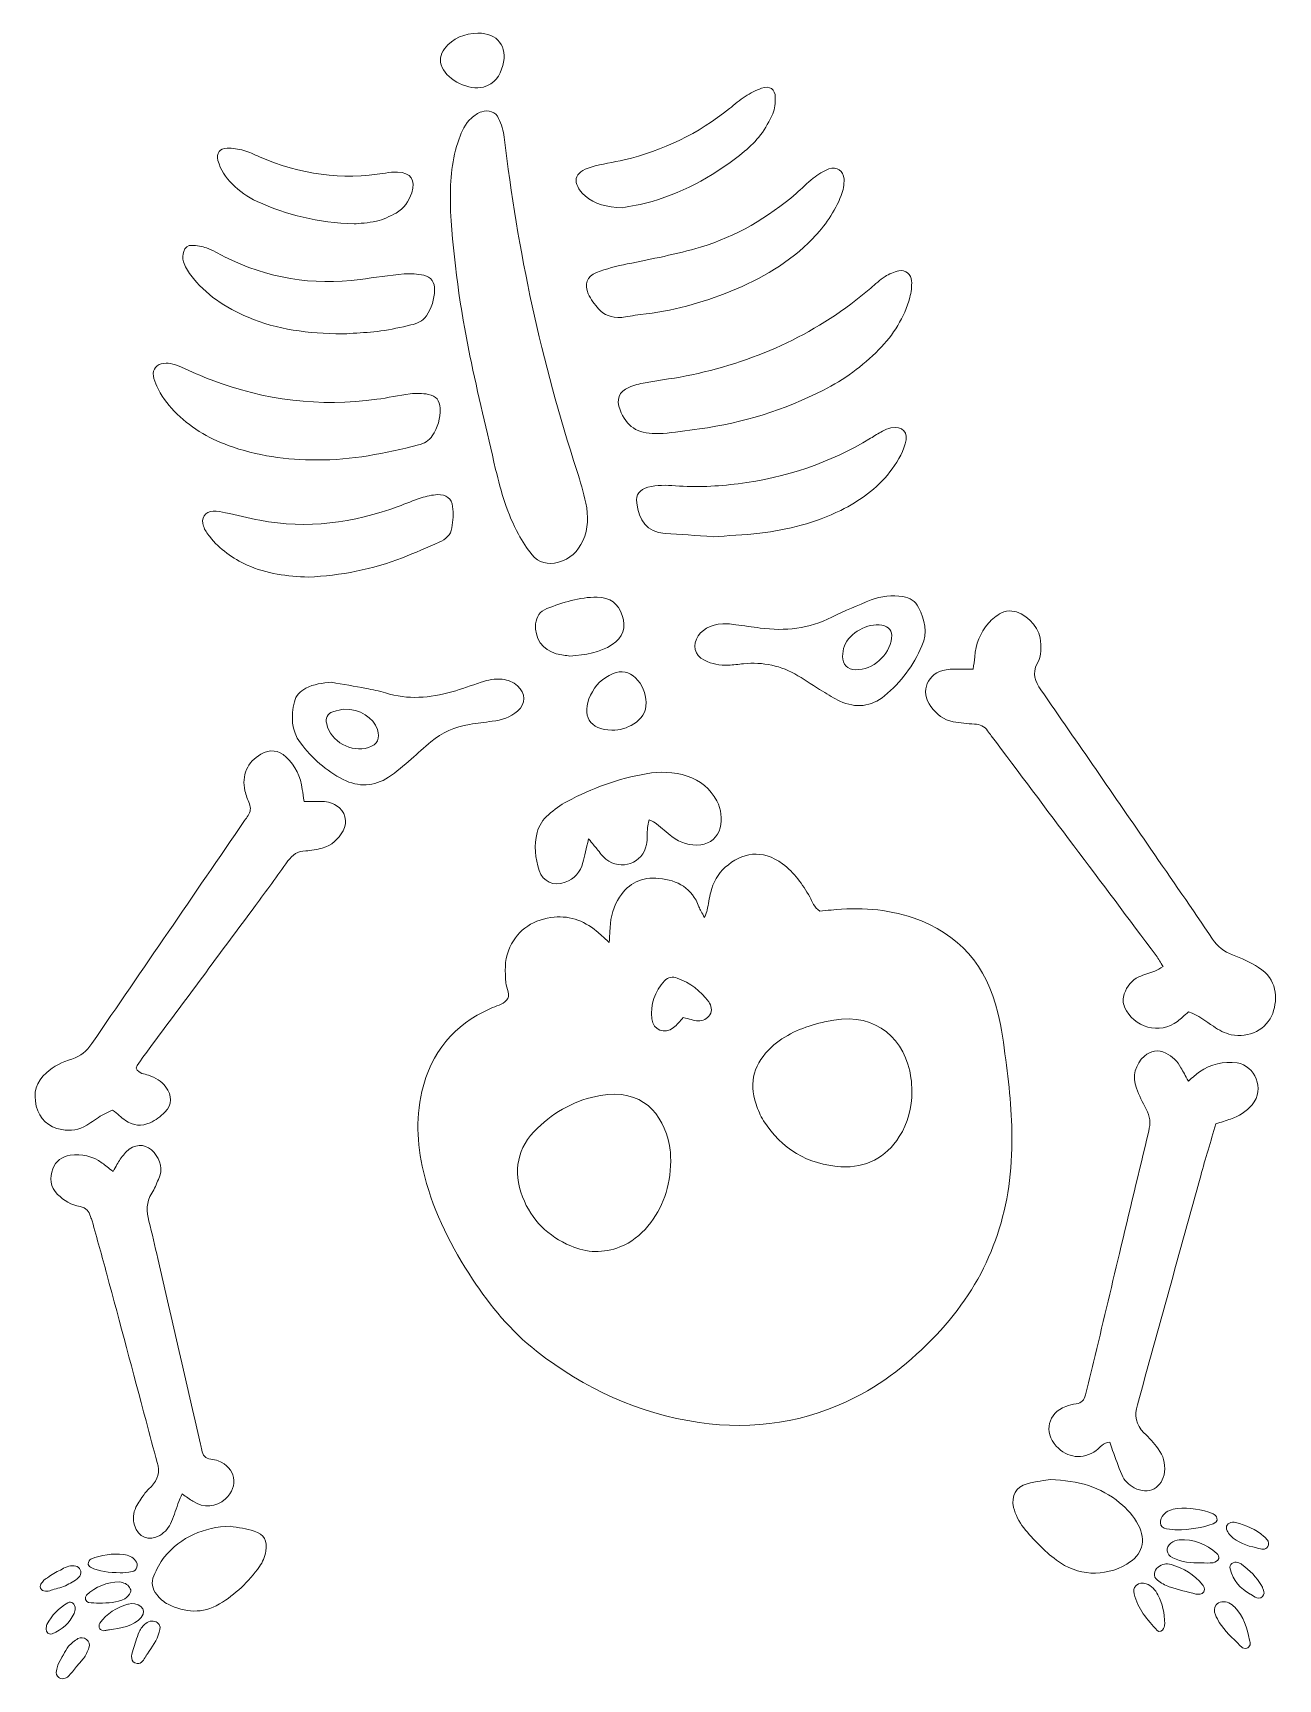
# Model space of a CAD drawing. Header units: inches. Extents: x -17 to -2.2, y 1.5 to 16.3.
# Drawn here: x -8.55 to -3.15, y 1.52 to 8.67 of the extents above; entities that cross this region are included whole.
import ezdxf

# ---------------------------------------------------------------- set-up
doc = ezdxf.new("R2010")
doc.units = ezdxf.units.IN
doc.header["$MEASUREMENT"] = 0
doc.layers.add('Layer 1', color=7, linetype='Continuous')

# ---------------------------------------------------------------- blocks, each defined once
blk = doc.blocks.new('block 2')
at = {"layer": 'Layer 1', "lineweight": 0}
for points, knots in [([(-6.8265, 5.5895), (-6.856, 5.566), (-6.8829, 5.5394), (-6.9117, 5.5151), (-6.944, 5.488), (-6.9753, 5.4593), (-7.0103, 5.4362), (-7.0728, 5.3951), (-7.1402, 5.3928), (-7.2067, 5.4261), (-7.2814, 5.4635), (-7.3417, 5.5192), (-7.3923, 5.5851), (-7.4337, 5.639), (-7.433, 5.7008), (-7.4186, 5.7632), (-7.4124, 5.7902), (-7.3938, 5.8095), (-7.3688, 5.8226), (-7.3341, 5.8408), (-7.297, 5.8445), (-7.2582, 5.8482), (-7.208, 5.8394), (-7.1578, 5.8312), (-7.1077, 5.8216), (-7.0794, 5.8162), (-7.051, 5.8104), (-7.0235, 5.8018), (-6.9265, 5.7716), (-6.8304, 5.7802), (-6.7348, 5.8071), (-6.6922, 5.8192), (-6.6502, 5.8338), (-6.6084, 5.8485), (-6.5785, 5.859), (-6.5485, 5.8646), (-6.5169, 5.8613), (-6.4919, 5.8586), (-6.4696, 5.8494), (-6.4507, 5.8329), (-6.4144, 5.8012), (-6.4137, 5.7541), (-6.4502, 5.7232), (-6.4816, 5.6966), (-6.5194, 5.6842), (-6.5598, 5.6791), (-6.5928, 5.6748), (-6.6258, 5.6703), (-6.6587, 5.6656), (-6.722, 5.6565), (-6.7772, 5.6288), (-6.8265, 5.5895)], [0, 0, 0, 0, 1, 1, 1, 2, 2, 2, 3, 3, 3, 4, 4, 4, 5, 5, 5, 6, 6, 6, 7, 7, 7, 8, 8, 8, 9, 9, 9, 10, 10, 10, 11, 11, 11, 12, 12, 12, 13, 13, 13, 14, 14, 14, 15, 15, 15, 16, 16, 16, 17, 17, 17, 17]), ([(-7.0582, 5.6429), (-7.0776, 5.6964), (-7.1318, 5.732), (-7.2037, 5.7317), (-7.2132, 5.7295), (-7.2331, 5.7269), (-7.2517, 5.7205), (-7.2758, 5.712), (-7.2847, 5.6922), (-7.2786, 5.6674), (-7.2599, 5.5904), (-7.1724, 5.5413), (-7.0967, 5.5652), (-7.059, 5.5771), (-7.0448, 5.6058), (-7.0582, 5.6429)], [0, 0, 0, 0, 1, 1, 1, 2, 2, 2, 3, 3, 3, 4, 4, 4, 5, 5, 5, 5])]:
    blk.add_open_spline(points, degree=3, knots=knots, dxfattribs=at)
blk = doc.blocks.new('block 3')
at = {"layer": 'Layer 1', "lineweight": 0}
for points, knots in [([(-4.3318, 4.2099), (-4.3146, 4.0822), (-4.3025, 3.9541), (-4.3055, 3.8248), (-4.3124, 3.5242), (-4.41, 3.2599), (-4.6141, 3.0365), (-4.7215, 2.919), (-4.842, 2.8178), (-4.9837, 2.7451), (-5.1976, 2.6354), (-5.4246, 2.6014), (-5.6628, 2.6357), (-5.9269, 2.6737), (-6.1594, 2.7821), (-6.368, 2.9452), (-6.4795, 3.0324), (-6.5675, 3.1408), (-6.6454, 3.2579), (-6.7371, 3.3956), (-6.8111, 3.5418), (-6.8531, 3.7025), (-6.8849, 3.8244), (-6.894, 3.9474), (-6.8651, 4.0717), (-6.8258, 4.2413), (-6.7275, 4.3619), (-6.5679, 4.4323), (-6.5438, 4.4429), (-6.5148, 4.4499), (-6.498, 4.4679), (-6.4783, 4.4891), (-6.4998, 4.5186), (-6.5014, 4.5445), (-6.5044, 4.5913), (-6.5073, 4.6377), (-6.4899, 4.6827), (-6.4573, 4.7677), (-6.3929, 4.8136), (-6.3058, 4.8271), (-6.2317, 4.8387), (-6.1653, 4.8158), (-6.1075, 4.7682), (-6.0924, 4.7558), (-6.0783, 4.7422), (-6.0527, 4.7194), (-6.0509, 4.7495), (-6.0495, 4.7667), (-6.0488, 4.784), (-6.0468, 4.8318), (-6.0335, 4.8763), (-6.0074, 4.916), (-5.9674, 4.977), (-5.9109, 5.0045), (-5.837, 4.9973), (-5.7549, 4.9893), (-5.6936, 4.9541), (-5.6631, 4.8739), (-5.658, 4.8606), (-5.6501, 4.8483), (-5.6389, 4.8268), (-5.6328, 4.8441), (-5.6293, 4.8515), (-5.6276, 4.8594), (-5.6222, 4.8854), (-5.6186, 4.9119), (-5.6123, 4.9377), (-5.602, 4.9797), (-5.581, 5.0162), (-5.5488, 5.0451), (-5.4775, 5.1094), (-5.3892, 5.1263), (-5.3003, 5.0601), (-5.2495, 5.0222), (-5.2137, 4.9714), (-5.1826, 4.917), (-5.1706, 4.8962), (-5.1646, 4.8711), (-5.1385, 4.8549), (-5.1244, 4.8563), (-5.1069, 4.8581), (-5.0895, 4.8598), (-4.9688, 4.872), (-4.8495, 4.8652), (-4.734, 4.826), (-4.534, 4.7581), (-4.414, 4.6165), (-4.3659, 4.4134), (-4.35, 4.3466), (-4.3409, 4.2781), (-4.3318, 4.2099)], [0, 0, 0, 0, 1, 1, 1, 2, 2, 2, 3, 3, 3, 4, 4, 4, 5, 5, 5, 6, 6, 6, 7, 7, 7, 8, 8, 8, 9, 9, 9, 10, 10, 10, 11, 11, 11, 12, 12, 12, 13, 13, 13, 14, 14, 14, 15, 15, 15, 16, 16, 16, 17, 17, 17, 18, 18, 18, 19, 19, 19, 20, 20, 20, 21, 21, 21, 22, 22, 22, 23, 23, 23, 24, 24, 24, 25, 25, 25, 26, 26, 26, 27, 27, 27, 28, 28, 28, 29, 29, 29, 30, 30, 30, 30]), ([(-5.621, 4.4615), (-5.6553, 4.5102), (-5.7023, 4.5429), (-5.7571, 4.5644), (-5.7769, 4.5722), (-5.797, 4.5689), (-5.8122, 4.5523), (-5.8549, 4.5056), (-5.8754, 4.4505), (-5.8676, 4.3875), (-5.8615, 4.3382), (-5.8117, 4.3187), (-5.7732, 4.3493), (-5.7579, 4.3614), (-5.7458, 4.3774), (-5.731, 4.3929), (-5.705, 4.3869), (-5.6859, 4.3798), (-5.6663, 4.3788), (-5.6459, 4.3776), (-5.6269, 4.3865), (-5.6158, 4.4053), (-5.6043, 4.4248), (-5.6088, 4.4443), (-5.621, 4.4615)], [0, 0, 0, 0, 1, 1, 1, 2, 2, 2, 3, 3, 3, 4, 4, 4, 5, 5, 5, 6, 6, 6, 7, 7, 7, 8, 8, 8, 8]), ([(-4.7388, 4.0724), (-4.7402, 4.0923), (-4.7404, 4.1124), (-4.7431, 4.1321), (-4.7653, 4.2955), (-4.8931, 4.4152), (-5.078, 4.3815), (-5.0998, 4.3775), (-5.1218, 4.374), (-5.1432, 4.3683), (-5.219, 4.3482), (-5.2907, 4.3187), (-5.3489, 4.2643), (-5.4219, 4.1961), (-5.4494, 4.1143), (-5.4154, 4.0171), (-5.4067, 3.9922), (-5.397, 3.9667), (-5.3827, 3.9447), (-5.3038, 3.8233), (-5.1916, 3.7544), (-5.0469, 3.7458), (-4.9389, 3.7394), (-4.8527, 3.784), (-4.7939, 3.8764), (-4.7559, 3.936), (-4.7384, 4.0017), (-4.7388, 4.0724)], [0, 0, 0, 0, 1, 1, 1, 2, 2, 2, 3, 3, 3, 4, 4, 4, 5, 5, 5, 6, 6, 6, 7, 7, 7, 8, 8, 8, 9, 9, 9, 9]), ([(-5.7854, 3.7714), (-5.7864, 3.7842), (-5.7859, 3.8113), (-5.791, 3.8372), (-5.8191, 3.979), (-5.9115, 4.0859), (-6.0908, 4.0549), (-6.1967, 4.0366), (-6.2875, 3.9863), (-6.3643, 3.9131), (-6.4522, 3.8293), (-6.4711, 3.727), (-6.4282, 3.6143), (-6.3898, 3.5136), (-6.3176, 3.4442), (-6.2196, 3.402), (-6.1495, 3.3717), (-6.0776, 3.3691), (-6.0058, 3.3979), (-5.9574, 3.4173), (-5.9174, 3.4484), (-5.8843, 3.4882), (-5.8196, 3.5662), (-5.7873, 3.6564), (-5.7854, 3.7714)], [0, 0, 0, 0, 1, 1, 1, 2, 2, 2, 3, 3, 3, 4, 4, 4, 5, 5, 5, 6, 6, 6, 7, 7, 7, 8, 8, 8, 8])]:
    blk.add_open_spline(points, degree=3, knots=knots, dxfattribs=at)
blk = doc.blocks.new('block 4')
at = {"layer": 'Layer 1', "lineweight": 0}
for points, knots in [([(-5.6394, 5.9438), (-5.6834, 5.9659), (-5.6936, 6.0095), (-5.6659, 6.05), (-5.6417, 6.0854), (-5.5962, 6.1048), (-5.5383, 6.1024), (-5.5294, 6.1013), (-5.5162, 6.0996), (-5.503, 6.0979), (-5.4678, 6.0932), (-5.4326, 6.0885), (-5.3974, 6.0838), (-5.2892, 6.0693), (-5.1855, 6.081), (-5.0865, 6.131), (-5.0311, 6.1589), (-4.9733, 6.1821), (-4.9158, 6.2055), (-4.8718, 6.2233), (-4.8254, 6.2269), (-4.7783, 6.2203), (-4.7475, 6.216), (-4.7239, 6.2001), (-4.71, 6.1728), (-4.6829, 6.1195), (-4.6704, 6.0639), (-4.6957, 6.0061), (-4.7327, 5.9214), (-4.7859, 5.8479), (-4.8576, 5.7895), (-4.9162, 5.7418), (-4.9824, 5.7345), (-5.0512, 5.7666), (-5.0773, 5.7788), (-5.102, 5.7941), (-5.1266, 5.8091), (-5.1625, 5.8312), (-5.1973, 5.8552), (-5.2335, 5.8768), (-5.3063, 5.9204), (-5.3854, 5.9372), (-5.4699, 5.9288), (-5.492, 5.9265), (-5.514, 5.9236), (-5.5362, 5.9224), (-5.5724, 5.9204), (-5.6072, 5.9277), (-5.6394, 5.9438)], [0, 0, 0, 0, 1, 1, 1, 2, 2, 2, 3, 3, 3, 4, 4, 4, 5, 5, 5, 6, 6, 6, 7, 7, 7, 8, 8, 8, 9, 9, 9, 10, 10, 10, 11, 11, 11, 12, 12, 12, 13, 13, 13, 14, 14, 14, 15, 15, 15, 16, 16, 16, 16]), ([(-5.0402, 5.9606), (-5.041, 5.9252), (-5.0182, 5.9031), (-4.9826, 5.9025), (-4.909, 5.9014), (-4.8365, 5.9654), (-4.8271, 6.0398), (-4.8233, 6.0704), (-4.839, 6.0911), (-4.8695, 6.096), (-4.9325, 6.106), (-5.009, 6.0643), (-5.0321, 6.0059), (-5.0376, 5.9919), (-5.0398, 5.9758), (-5.0402, 5.9606)], [0, 0, 0, 0, 1, 1, 1, 2, 2, 2, 3, 3, 3, 4, 4, 4, 5, 5, 5, 5])]:
    blk.add_open_spline(points, degree=3, knots=knots, dxfattribs=at)

msp = doc.modelspace()

# ---------------------------------------------------------------- linework, layer by layer
at = {"layer": 'Layer 1', "lineweight": 0}
for points, knots in [([(-6.6221, 8.6654), (-6.5375, 8.6666), (-6.4921, 8.6078), (-6.5142, 8.5252), (-6.5263, 8.4799), (-6.5497, 8.4447), (-6.5984, 8.4319), (-6.6602, 8.4157), (-6.7518, 8.4585), (-6.7777, 8.5171), (-6.7904, 8.5459), (-6.7864, 8.5733), (-6.7671, 8.5981), (-6.7304, 8.6454), (-6.6802, 8.664), (-6.6221, 8.6654)], [0, 0, 0, 0, 1, 1, 1, 2, 2, 2, 3, 3, 3, 4, 4, 4, 5, 5, 5, 5]), ([(-6.1575, 7.9601), (-6.1157, 7.9215), (-6.0639, 7.912), (-5.9949, 7.9077), (-5.9613, 7.9147), (-5.9126, 7.9212), (-5.8661, 7.9351), (-5.7174, 7.9793), (-5.5848, 8.0548), (-5.4654, 8.1533), (-5.4399, 8.1744), (-5.4155, 8.1981), (-5.3957, 8.2244), (-5.3746, 8.2524), (-5.3565, 8.2837), (-5.3429, 8.3161), (-5.3338, 8.3376), (-5.3318, 8.3635), (-5.332, 8.3874), (-5.3322, 8.4228), (-5.3568, 8.4388), (-5.3912, 8.4263), (-5.416, 8.4173), (-5.44, 8.405), (-5.4623, 8.3908), (-5.4865, 8.3753), (-5.5086, 8.3564), (-5.531, 8.3382), (-5.6662, 8.2289), (-5.819, 8.1557), (-5.9879, 8.1159), (-6.0354, 8.1048), (-6.084, 8.098), (-6.1308, 8.0846), (-6.2079, 8.0626), (-6.2172, 8.0151), (-6.1575, 7.9601)], [0, 0, 0, 0, 1, 1, 1, 2, 2, 2, 3, 3, 3, 4, 4, 4, 5, 5, 5, 6, 6, 6, 7, 7, 7, 8, 8, 8, 9, 9, 9, 10, 10, 10, 11, 11, 11, 12, 12, 12, 12]), ([(-6.5453, 6.7723), (-6.5224, 6.675), (-6.4942, 6.5791), (-6.4464, 6.4906), (-6.4296, 6.4596), (-6.4101, 6.4294), (-6.3878, 6.4022), (-6.3583, 6.3663), (-6.3179, 6.3572), (-6.2732, 6.3693), (-6.2226, 6.3829), (-6.1884, 6.4159), (-6.167, 6.4626), (-6.1429, 6.5152), (-6.1419, 6.5705), (-6.1543, 6.6257), (-6.1651, 6.6732), (-6.1778, 6.7205), (-6.1929, 6.7668), (-6.3462, 7.2386), (-6.4516, 7.7208), (-6.5077, 8.2138), (-6.5109, 8.2418), (-6.5205, 8.2701), (-6.5323, 8.2958), (-6.5452, 8.3238), (-6.5769, 8.3352), (-6.6059, 8.3246), (-6.622, 8.3187), (-6.6374, 8.3084), (-6.6503, 8.2969), (-6.6773, 8.2726), (-6.6922, 8.2401), (-6.7042, 8.2063), (-6.7348, 8.1194), (-6.7444, 8.0294), (-6.7414, 7.9377), (-6.7414, 7.9222), (-6.7423, 7.9066), (-6.7413, 7.8912), (-6.7272, 7.6807), (-6.6997, 7.4718), (-6.657, 7.2653), (-6.6229, 7.1003), (-6.5838, 6.9363), (-6.5453, 6.7723)], [0, 0, 0, 0, 1, 1, 1, 2, 2, 2, 3, 3, 3, 4, 4, 4, 5, 5, 5, 6, 6, 6, 7, 7, 7, 8, 8, 8, 9, 9, 9, 10, 10, 10, 11, 11, 11, 12, 12, 12, 13, 13, 13, 14, 14, 14, 15, 15, 15, 15]), ([(-7.5805, 7.935), (-7.4518, 7.8761), (-7.3167, 7.8432), (-7.1595, 7.8377), (-7.1373, 7.8402), (-7.0991, 7.8412), (-7.0626, 7.8496), (-7.0329, 7.8566), (-7.0041, 7.8702), (-6.9771, 7.885), (-6.9426, 7.9039), (-6.9221, 7.9365), (-6.9095, 7.9729), (-6.8908, 8.0273), (-6.9136, 8.0604), (-6.9706, 8.0624), (-6.9882, 8.063), (-7.0062, 8.0614), (-7.0236, 8.0584), (-7.2132, 8.0265), (-7.395, 8.0534), (-7.5706, 8.1292), (-7.593, 8.1389), (-7.6151, 8.15), (-7.6385, 8.1564), (-7.6617, 8.1627), (-7.6864, 8.1667), (-7.7104, 8.1667), (-7.7431, 8.1667), (-7.7588, 8.1438), (-7.7503, 8.1128), (-7.7394, 8.0734), (-7.7178, 8.04), (-7.6891, 8.0112), (-7.6575, 7.9794), (-7.6212, 7.9536), (-7.5805, 7.935)], [0, 0, 0, 0, 1, 1, 1, 2, 2, 2, 3, 3, 3, 4, 4, 4, 5, 5, 5, 6, 6, 6, 7, 7, 7, 8, 8, 8, 9, 9, 9, 10, 10, 10, 11, 11, 11, 12, 12, 12, 12]), ([(-5.0994, 8.0762), (-5.1238, 8.0671), (-5.1467, 8.052), (-5.1675, 8.036), (-5.1938, 8.0157), (-5.2168, 7.9914), (-5.242, 7.9696), (-5.3644, 7.8641), (-5.5006, 7.7836), (-5.6566, 7.737), (-5.761, 7.7058), (-5.8676, 7.6856), (-5.9741, 7.6639), (-6.0194, 7.6547), (-6.0651, 7.6435), (-6.1081, 7.6267), (-6.1499, 7.6103), (-6.1621, 7.5751), (-6.1432, 7.5339), (-6.1324, 7.5102), (-6.1156, 7.4885), (-6.0985, 7.4685), (-6.0756, 7.4418), (-6.0447, 7.4304), (-5.9985, 7.432), (-5.9784, 7.4349), (-5.9478, 7.4404), (-5.917, 7.4438), (-5.7815, 7.4587), (-5.6513, 7.4938), (-5.5254, 7.5452), (-5.3928, 7.5994), (-5.2702, 7.6695), (-5.1697, 7.7738), (-5.1168, 7.8287), (-5.0735, 7.8903), (-5.0458, 7.9614), (-5.0372, 7.9835), (-5.0329, 8.0088), (-5.0336, 8.0324), (-5.0347, 8.0679), (-5.0659, 8.0888), (-5.0994, 8.0762)], [0, 0, 0, 0, 1, 1, 1, 2, 2, 2, 3, 3, 3, 4, 4, 4, 5, 5, 5, 6, 6, 6, 7, 7, 7, 8, 8, 8, 9, 9, 9, 10, 10, 10, 11, 11, 11, 12, 12, 12, 13, 13, 13, 14, 14, 14, 14]), ([(-7.8638, 7.7447), (-7.8808, 7.7458), (-7.8942, 7.7344), (-7.8982, 7.7184), (-7.9019, 7.704), (-7.9046, 7.6868), (-7.9001, 7.6735), (-7.8932, 7.653), (-7.8817, 7.6331), (-7.8685, 7.6158), (-7.8036, 7.5304), (-7.7174, 7.4735), (-7.6196, 7.4324), (-7.4927, 7.3791), (-7.3592, 7.362), (-7.2117, 7.3605), (-7.2028, 7.3609), (-7.1829, 7.3614), (-7.163, 7.3629), (-7.1232, 7.3658), (-7.0831, 7.3674), (-7.0436, 7.3731), (-6.9998, 7.3795), (-6.9563, 7.389), (-6.9132, 7.399), (-6.8872, 7.405), (-6.8619, 7.4145), (-6.8458, 7.4384), (-6.8229, 7.4724), (-6.8116, 7.5105), (-6.8102, 7.551), (-6.809, 7.5839), (-6.825, 7.6078), (-6.8571, 7.615), (-6.8847, 7.6212), (-6.9143, 7.6229), (-6.9424, 7.6204), (-7.0065, 7.6145), (-7.0701, 7.605), (-7.1339, 7.5968), (-7.3399, 7.5701), (-7.5362, 7.6009), (-7.7218, 7.6955), (-7.7475, 7.7086), (-7.7726, 7.7235), (-7.7995, 7.7334), (-7.8197, 7.7408), (-7.8422, 7.7433), (-7.8638, 7.7447)], [0, 0, 0, 0, 1, 1, 1, 2, 2, 2, 3, 3, 3, 4, 4, 4, 5, 5, 5, 6, 6, 6, 7, 7, 7, 8, 8, 8, 9, 9, 9, 10, 10, 10, 11, 11, 11, 12, 12, 12, 13, 13, 13, 14, 14, 14, 15, 15, 15, 16, 16, 16, 16]), ([(-4.7953, 7.6342), (-4.8164, 7.6298), (-4.8376, 7.6206), (-4.8558, 7.609), (-4.8781, 7.5948), (-4.8977, 7.5763), (-4.9179, 7.559), (-5.1434, 7.3652), (-5.4048, 7.2451), (-5.6938, 7.1829), (-5.7609, 7.1685), (-5.8294, 7.1606), (-5.897, 7.1483), (-5.9208, 7.144), (-5.9448, 7.1377), (-5.967, 7.1282), (-6.011, 7.1093), (-6.0231, 7.0758), (-6.0056, 7.0303), (-5.9783, 6.9594), (-5.9293, 6.9266), (-5.8524, 6.9279), (-5.8457, 6.928), (-5.8391, 6.9279), (-5.8186, 6.9279), (-5.7749, 6.9333), (-5.7176, 6.9395), (-5.6606, 6.9477), (-5.4724, 6.9746), (-5.293, 7.0301), (-5.1234, 7.116), (-5.0338, 7.1615), (-4.9531, 7.2199), (-4.8825, 7.2919), (-4.8193, 7.3563), (-4.772, 7.4306), (-4.7482, 7.5182), (-4.7419, 7.5413), (-4.7394, 7.5663), (-4.7402, 7.5903), (-4.7412, 7.6189), (-4.7675, 7.64), (-4.7953, 7.6342)], [0, 0, 0, 0, 1, 1, 1, 2, 2, 2, 3, 3, 3, 4, 4, 4, 5, 5, 5, 6, 6, 6, 7, 7, 7, 8, 8, 8, 9, 9, 9, 10, 10, 10, 11, 11, 11, 12, 12, 12, 13, 13, 13, 14, 14, 14, 14]), ([(-7.9859, 7.2325), (-8.0154, 7.2297), (-8.0347, 7.2069), (-8.0305, 7.1774), (-8.0283, 7.1624), (-8.0223, 7.1475), (-8.016, 7.1335), (-7.9976, 7.0926), (-7.9706, 7.0573), (-7.9399, 7.025), (-7.8743, 6.9561), (-7.7945, 6.9088), (-7.7059, 6.8763), (-7.5816, 6.8309), (-7.4524, 6.8127), (-7.3204, 6.8131), (-7.1703, 6.8117), (-7.0248, 6.8419), (-6.8804, 6.8784), (-6.8562, 6.8845), (-6.834, 6.8962), (-6.8204, 6.9177), (-6.7975, 6.954), (-6.784, 6.9938), (-6.7863, 7.0374), (-6.788, 7.0708), (-6.8036, 7.0916), (-6.8375, 7.098), (-6.8632, 7.1027), (-6.8906, 7.1034), (-6.9165, 7.1003), (-6.9649, 7.0944), (-7.0126, 7.0829), (-7.061, 7.0764), (-7.3079, 7.043), (-7.5479, 7.0718), (-7.7805, 7.1608), (-7.824, 7.1774), (-7.8664, 7.1969), (-7.9088, 7.2162), (-7.9335, 7.2274), (-7.9587, 7.2351), (-7.9859, 7.2325)], [0, 0, 0, 0, 1, 1, 1, 2, 2, 2, 3, 3, 3, 4, 4, 4, 5, 5, 5, 6, 6, 6, 7, 7, 7, 8, 8, 8, 9, 9, 9, 10, 10, 10, 11, 11, 11, 12, 12, 12, 13, 13, 13, 14, 14, 14, 14]), ([(-5.8101, 6.4944), (-5.7437, 6.4903), (-5.6773, 6.4853), (-5.6011, 6.4801), (-5.5398, 6.4846), (-5.4687, 6.4866), (-5.3984, 6.4955), (-5.2769, 6.511), (-5.1585, 6.5394), (-5.0478, 6.5945), (-4.9654, 6.6355), (-4.8918, 6.6877), (-4.8347, 6.7611), (-4.8058, 6.7981), (-4.7821, 6.8381), (-4.7678, 6.883), (-4.7523, 6.932), (-4.7803, 6.9629), (-4.83, 6.9522), (-4.8428, 6.9495), (-4.8553, 6.9439), (-4.8669, 6.9378), (-4.8846, 6.9285), (-4.9015, 6.9178), (-4.9185, 6.9074), (-5.0955, 6.7993), (-5.2881, 6.7367), (-5.4931, 6.7101), (-5.5835, 6.6984), (-5.6742, 6.6943), (-5.7654, 6.7012), (-5.8052, 6.7042), (-5.8453, 6.7054), (-5.8844, 6.6944), (-5.9211, 6.6842), (-5.9375, 6.6638), (-5.9331, 6.6265), (-5.9243, 6.5514), (-5.8902, 6.4994), (-5.8101, 6.4944)], [0, 0, 0, 0, 1, 1, 1, 2, 2, 2, 3, 3, 3, 4, 4, 4, 5, 5, 5, 6, 6, 6, 7, 7, 7, 8, 8, 8, 9, 9, 9, 10, 10, 10, 11, 11, 11, 12, 12, 12, 13, 13, 13, 13]), ([(-7.7863, 6.4803), (-7.7428, 6.4252), (-7.6868, 6.3862), (-7.6234, 6.3572), (-7.539, 6.3186), (-7.4491, 6.3085), (-7.3576, 6.3049), (-7.2171, 6.3111), (-7.0806, 6.3382), (-6.9493, 6.3889), (-6.8956, 6.4097), (-6.8432, 6.4338), (-6.7901, 6.4563), (-6.7619, 6.4683), (-6.74, 6.4881), (-6.7351, 6.5183), (-6.7302, 6.5485), (-6.7283, 6.5802), (-6.7319, 6.6105), (-6.7361, 6.6463), (-6.7603, 6.6645), (-6.7972, 6.6627), (-6.8212, 6.6615), (-6.8455, 6.656), (-6.8685, 6.6487), (-6.9022, 6.6379), (-6.9347, 6.6234), (-6.968, 6.6112), (-7.1632, 6.5398), (-7.363, 6.5122), (-7.5691, 6.5516), (-7.6191, 6.5612), (-7.6685, 6.5738), (-7.7183, 6.5843), (-7.7355, 6.5879), (-7.7532, 6.5922), (-7.7705, 6.5913), (-7.8065, 6.5894), (-7.8258, 6.5598), (-7.8133, 6.5255), (-7.8074, 6.5093), (-7.7971, 6.494), (-7.7863, 6.4803)], [0, 0, 0, 0, 1, 1, 1, 2, 2, 2, 3, 3, 3, 4, 4, 4, 5, 5, 5, 6, 6, 6, 7, 7, 7, 8, 8, 8, 9, 9, 9, 10, 10, 10, 11, 11, 11, 12, 12, 12, 13, 13, 13, 14, 14, 14, 14]), ([(-6.1054, 6.2177), (-6.1819, 6.2184), (-6.2536, 6.1944), (-6.3239, 6.168), (-6.3523, 6.1573), (-6.3691, 6.1334), (-6.372, 6.1016), (-6.3778, 6.0405), (-6.342, 5.9879), (-6.2821, 5.9724), (-6.2609, 5.9669), (-6.2388, 5.9646), (-6.2228, 5.9618), (-6.1545, 5.9672), (-6.0934, 5.9768), (-6.0397, 6.0116), (-5.9932, 6.0416), (-5.9783, 6.0865), (-5.9958, 6.1383), (-6.0131, 6.1893), (-6.0491, 6.2173), (-6.1054, 6.2177)], [0, 0, 0, 0, 1, 1, 1, 2, 2, 2, 3, 3, 3, 4, 4, 4, 5, 5, 5, 6, 6, 6, 7, 7, 7, 7]), ([(-3.2346, 4.6107), (-3.27, 4.6329), (-3.3085, 4.6517), (-3.3479, 4.6657), (-3.3857, 4.6791), (-3.4122, 4.7012), (-3.4343, 4.7339), (-3.5227, 4.8645), (-3.6128, 4.994), (-3.7022, 5.1238), (-3.861, 5.3543), (-4.0192, 5.5851), (-4.1791, 5.8148), (-4.2053, 5.8524), (-4.2188, 5.8855), (-4.1949, 5.9302), (-4.1769, 5.9638), (-4.177, 6.0033), (-4.1832, 6.0412), (-4.1923, 6.0963), (-4.2507, 6.1523), (-4.3061, 6.1576), (-4.3208, 6.159), (-4.3384, 6.1569), (-4.3508, 6.1496), (-4.3715, 6.1376), (-4.3921, 6.1227), (-4.4073, 6.1044), (-4.4421, 6.0627), (-4.4636, 6.0144), (-4.4665, 5.9589), (-4.4674, 5.9419), (-4.471, 5.9251), (-4.4738, 5.905), (-4.4934, 5.905), (-4.5086, 5.9053), (-4.5238, 5.905), (-4.5459, 5.9046), (-4.5685, 5.9062), (-4.5902, 5.9027), (-4.6725, 5.8896), (-4.7056, 5.8092), (-4.6566, 5.7428), (-4.6322, 5.7096), (-4.6012, 5.6846), (-4.5596, 5.6773), (-4.5291, 5.672), (-4.4981, 5.6686), (-4.4672, 5.6668), (-4.4432, 5.6653), (-4.4243, 5.6573), (-4.4107, 5.6373), (-4.4057, 5.63), (-4.4, 5.6231), (-4.3947, 5.616), (-4.1561, 5.298), (-3.9174, 4.98), (-3.679, 4.6619), (-3.6686, 4.648), (-3.6603, 4.6326), (-3.6489, 4.6145), (-3.6633, 4.6066), (-3.6739, 4.5993), (-3.6856, 4.5947), (-3.7082, 4.5857), (-3.7323, 4.5801), (-3.7541, 4.5697), (-3.7855, 4.5547), (-3.8061, 4.5289), (-3.8178, 4.496), (-3.8249, 4.4762), (-3.8241, 4.4571), (-3.816, 4.4377), (-3.7787, 4.3491), (-3.6623, 4.3178), (-3.587, 4.3766), (-3.5714, 4.3888), (-3.557, 4.4024), (-3.5385, 4.4184), (-3.4954, 4.4021), (-3.4636, 4.3776), (-3.4311, 4.355), (-3.407, 4.3382), (-3.3816, 4.3252), (-3.3531, 4.3188), (-3.2781, 4.3021), (-3.1978, 4.3421), (-3.1734, 4.4114), (-3.1503, 4.4773), (-3.1544, 4.5605), (-3.2346, 4.6107)], [0, 0, 0, 0, 1, 1, 1, 2, 2, 2, 3, 3, 3, 4, 4, 4, 5, 5, 5, 6, 6, 6, 7, 7, 7, 8, 8, 8, 9, 9, 9, 10, 10, 10, 11, 11, 11, 12, 12, 12, 13, 13, 13, 14, 14, 14, 15, 15, 15, 16, 16, 16, 17, 17, 17, 18, 18, 18, 19, 19, 19, 20, 20, 20, 21, 21, 21, 22, 22, 22, 23, 23, 23, 24, 24, 24, 25, 25, 25, 26, 26, 26, 27, 27, 27, 28, 28, 28, 29, 29, 29, 30, 30, 30, 30]), ([(-6.0359, 5.8861), (-6.0804, 5.8672), (-6.1139, 5.8351), (-6.1339, 5.7918), (-6.1742, 5.7045), (-6.1381, 5.6416), (-6.0405, 5.6402), (-6.0063, 5.6396), (-5.9747, 5.6499), (-5.9463, 5.6674), (-5.9124, 5.6883), (-5.8913, 5.7189), (-5.8925, 5.7602), (-5.8937, 5.8014), (-5.9089, 5.8379), (-5.9385, 5.867), (-5.9663, 5.8944), (-5.9995, 5.9016), (-6.0359, 5.8861)], [0, 0, 0, 0, 1, 1, 1, 2, 2, 2, 3, 3, 3, 4, 4, 4, 5, 5, 5, 6, 6, 6, 6]), ([(-7.2369, 5.3135), (-7.2583, 5.3274), (-7.2821, 5.3311), (-7.307, 5.3309), (-7.3288, 5.3307), (-7.3506, 5.3308), (-7.3767, 5.3308), (-7.3794, 5.3496), (-7.382, 5.3665), (-7.3843, 5.3835), (-7.3918, 5.4382), (-7.4137, 5.4859), (-7.4543, 5.5237), (-7.4878, 5.5549), (-7.5246, 5.5582), (-7.5644, 5.5359), (-7.6222, 5.5035), (-7.6487, 5.4436), (-7.633, 5.3772), (-7.6285, 5.3578), (-7.621, 5.3391), (-7.6137, 5.3205), (-7.6064, 5.3022), (-7.6091, 5.2859), (-7.6197, 5.2701), (-7.6246, 5.2627), (-7.6295, 5.2553), (-7.6345, 5.2479), (-7.8555, 4.9255), (-8.0769, 4.6033), (-8.2971, 4.2803), (-8.3196, 4.2473), (-8.3461, 4.2247), (-8.3842, 4.2132), (-8.4249, 4.2009), (-8.4627, 4.1816), (-8.4949, 4.1536), (-8.5393, 4.1151), (-8.5532, 4.0657), (-8.5385, 4.009), (-8.5237, 3.9519), (-8.4866, 3.9176), (-8.4283, 3.9067), (-8.3896, 3.8994), (-8.3531, 3.9056), (-8.3195, 3.9262), (-8.2968, 3.9402), (-8.2753, 3.9561), (-8.2525, 3.9698), (-8.2379, 3.9785), (-8.2219, 3.9848), (-8.2074, 3.9918), (-8.1865, 3.9747), (-8.1701, 3.9598), (-8.1522, 3.9469), (-8.1187, 3.9227), (-8.0809, 3.9198), (-8.0447, 3.9365), (-8.0211, 3.9474), (-7.9987, 3.964), (-7.9804, 3.9827), (-7.9486, 4.0152), (-7.9491, 4.0542), (-7.9761, 4.0915), (-7.9953, 4.1181), (-8.0222, 4.1321), (-8.0519, 4.1431), (-8.0697, 4.1497), (-8.0926, 4.147), (-8.1058, 4.1739), (-8.0919, 4.203), (-8.0689, 4.2299), (-8.0482, 4.258), (-7.8949, 4.4651), (-7.7412, 4.6719), (-7.5879, 4.879), (-7.5403, 4.9432), (-7.4927, 5.0075), (-7.4465, 5.0728), (-7.4271, 5.1003), (-7.4045, 5.116), (-7.3696, 5.1168), (-7.3455, 5.1173), (-7.3211, 5.1226), (-7.2976, 5.1288), (-7.2567, 5.1396), (-7.2278, 5.1671), (-7.2077, 5.2032), (-7.1853, 5.2432), (-7.1983, 5.2884), (-7.2369, 5.3135)], [0, 0, 0, 0, 1, 1, 1, 2, 2, 2, 3, 3, 3, 4, 4, 4, 5, 5, 5, 6, 6, 6, 7, 7, 7, 8, 8, 8, 9, 9, 9, 10, 10, 10, 11, 11, 11, 12, 12, 12, 13, 13, 13, 14, 14, 14, 15, 15, 15, 16, 16, 16, 17, 17, 17, 18, 18, 18, 19, 19, 19, 20, 20, 20, 21, 21, 21, 22, 22, 22, 23, 23, 23, 24, 24, 24, 25, 25, 25, 26, 26, 26, 27, 27, 27, 28, 28, 28, 29, 29, 29, 30, 30, 30, 30]), ([(-6.2436, 4.9802), (-6.203, 4.9948), (-6.178, 5.0245), (-6.1669, 5.0655), (-6.1588, 5.0952), (-6.1523, 5.1254), (-6.1418, 5.1694), (-6.1248, 5.148), (-6.1159, 5.1361), (-6.1063, 5.1247), (-6.0935, 5.1096), (-6.0819, 5.0926), (-6.0667, 5.0803), (-6.0019, 5.0281), (-5.9063, 5.0628), (-5.8907, 5.1444), (-5.8862, 5.1681), (-5.8884, 5.193), (-5.8865, 5.2173), (-5.8858, 5.2273), (-5.8826, 5.2372), (-5.8795, 5.2519), (-5.8652, 5.2439), (-5.8551, 5.2399), (-5.847, 5.2334), (-5.8244, 5.2156), (-5.8033, 5.1958), (-5.7802, 5.1786), (-5.7434, 5.1513), (-5.7022, 5.1372), (-5.6556, 5.1428), (-5.6141, 5.1479), (-5.5803, 5.1762), (-5.5715, 5.2167), (-5.5628, 5.2567), (-5.565, 5.296), (-5.5853, 5.333), (-5.6144, 5.3859), (-5.657, 5.4223), (-5.7145, 5.4413), (-5.7727, 5.4606), (-5.8318, 5.4616), (-5.8918, 5.4513), (-6.0132, 5.4305), (-6.1272, 5.3886), (-6.2355, 5.331), (-6.2645, 5.3156), (-6.2913, 5.295), (-6.3164, 5.2735), (-6.3402, 5.2533), (-6.3573, 5.227), (-6.3653, 5.1959), (-6.3797, 5.1403), (-6.3731, 5.085), (-6.3562, 5.032), (-6.3402, 4.9818), (-6.2932, 4.9624), (-6.2436, 4.9802)], [0, 0, 0, 0, 1, 1, 1, 2, 2, 2, 3, 3, 3, 4, 4, 4, 5, 5, 5, 6, 6, 6, 7, 7, 7, 8, 8, 8, 9, 9, 9, 10, 10, 10, 11, 11, 11, 12, 12, 12, 13, 13, 13, 14, 14, 14, 15, 15, 15, 16, 16, 16, 17, 17, 17, 18, 18, 18, 19, 19, 19, 19]), ([(-3.8384, 3.3695), (-3.876, 3.2121), (-3.9133, 3.0545), (-3.951, 2.8971), (-3.9623, 2.8496), (-3.975, 2.8025), (-3.9861, 2.755), (-3.9913, 2.7327), (-4.0037, 2.7204), (-4.0261, 2.7166), (-4.0414, 2.7139), (-4.0569, 2.7111), (-4.0713, 2.7057), (-4.1487, 2.6764), (-4.1683, 2.5942), (-4.1128, 2.5335), (-4.0642, 2.4803), (-3.9988, 2.4734), (-3.9391, 2.5144), (-3.9214, 2.5265), (-3.9101, 2.5489), (-3.8808, 2.5496), (-3.8768, 2.5385), (-3.8725, 2.5266), (-3.8681, 2.5147), (-3.8552, 2.4795), (-3.8434, 2.4438), (-3.8289, 2.4092), (-3.8184, 2.384), (-3.7991, 2.3652), (-3.7749, 2.3522), (-3.7127, 2.319), (-3.6507, 2.3516), (-3.643, 2.4212), (-3.6388, 2.4583), (-3.648, 2.4923), (-3.6704, 2.5215), (-3.6892, 2.5461), (-3.7098, 2.5696), (-3.7321, 2.5911), (-3.7682, 2.626), (-3.7741, 2.6648), (-3.7608, 2.7125), (-3.6685, 3.0435), (-3.5778, 3.3751), (-3.4861, 3.7063), (-3.4654, 3.7809), (-3.4427, 3.855), (-3.4202, 3.9315), (-3.3977, 3.9389), (-3.3768, 3.9456), (-3.356, 3.9527), (-3.3197, 3.9652), (-3.2882, 3.9851), (-3.263, 4.0146), (-3.205, 4.0828), (-3.2506, 4.1849), (-3.3277, 4.1962), (-3.3882, 4.205), (-3.4422, 4.1913), (-3.4915, 4.1568), (-3.5058, 4.1468), (-3.5187, 4.1347), (-3.5395, 4.1177), (-3.5526, 4.1411), (-3.5621, 4.1583), (-3.5717, 4.1754), (-3.5873, 4.2031), (-3.6079, 4.2251), (-3.6375, 4.239), (-3.6719, 4.2551), (-3.702, 4.2496), (-3.7299, 4.2256), (-3.77, 4.1912), (-3.7844, 4.1375), (-3.7649, 4.0865), (-3.753, 4.0556), (-3.7389, 4.0251), (-3.7227, 3.9962), (-3.7052, 3.965), (-3.7032, 3.934), (-3.7115, 3.9), (-3.7542, 3.7233), (-3.7962, 3.5464), (-3.8384, 3.3695)], [0, 0, 0, 0, 1, 1, 1, 2, 2, 2, 3, 3, 3, 4, 4, 4, 5, 5, 5, 6, 6, 6, 7, 7, 7, 8, 8, 8, 9, 9, 9, 10, 10, 10, 11, 11, 11, 12, 12, 12, 13, 13, 13, 14, 14, 14, 15, 15, 15, 16, 16, 16, 17, 17, 17, 18, 18, 18, 19, 19, 19, 20, 20, 20, 21, 21, 21, 22, 22, 22, 23, 23, 23, 24, 24, 24, 25, 25, 25, 26, 26, 26, 27, 27, 27, 28, 28, 28, 28]), ([(-8.0085, 3.6905), (-7.9866, 3.7344), (-7.9994, 3.7727), (-8.0278, 3.8077), (-8.0551, 3.8414), (-8.0997, 3.8481), (-8.1349, 3.8221), (-8.1505, 3.8106), (-8.1628, 3.7939), (-8.1744, 3.778), (-8.1847, 3.764), (-8.1919, 3.7478), (-8.2051, 3.7245), (-8.2254, 3.7404), (-8.2387, 3.7517), (-8.2527, 3.7618), (-8.2944, 3.792), (-8.3411, 3.8024), (-8.3917, 3.7952), (-8.4277, 3.7902), (-8.4538, 3.7704), (-8.4668, 3.7369), (-8.4825, 3.6963), (-8.4774, 3.658), (-8.446, 3.6258), (-8.4189, 3.5981), (-8.3861, 3.5797), (-8.348, 3.5724), (-8.3229, 3.5676), (-8.3094, 3.5525), (-8.3028, 3.5292), (-8.301, 3.5228), (-8.2983, 3.5167), (-8.2965, 3.5103), (-8.2751, 3.4332), (-8.2534, 3.3563), (-8.2326, 3.2791), (-8.1755, 3.0668), (-8.1189, 2.8544), (-8.0621, 2.6421), (-8.046, 2.582), (-8.0312, 2.5215), (-8.0134, 2.462), (-8.0011, 2.4211), (-8.0107, 2.388), (-8.0393, 2.3583), (-8.0501, 2.3471), (-8.0614, 2.3361), (-8.0704, 2.3235), (-8.0834, 2.3056), (-8.0959, 2.2871), (-8.106, 2.2675), (-8.1187, 2.2429), (-8.1197, 2.216), (-8.1124, 2.1895), (-8.0978, 2.137), (-8.0493, 2.1182), (-8.0027, 2.1458), (-7.9788, 2.16), (-7.9617, 2.1803), (-7.9514, 2.2053), (-7.9396, 2.234), (-7.931, 2.2639), (-7.9204, 2.2931), (-7.917, 2.3027), (-7.9118, 2.3117), (-7.9053, 2.3255), (-7.8869, 2.3128), (-7.8731, 2.3027), (-7.8587, 2.2934), (-7.8113, 2.2627), (-7.7595, 2.2668), (-7.7178, 2.3041), (-7.6579, 2.3577), (-7.6737, 2.4413), (-7.7493, 2.469), (-7.7596, 2.4727), (-7.7709, 2.4743), (-7.7818, 2.4759), (-7.805, 2.4793), (-7.8162, 2.494), (-7.8208, 2.5155), (-7.8227, 2.5242), (-7.8242, 2.533), (-7.8262, 2.5416), (-7.888, 2.81), (-7.9497, 3.0784), (-8.0116, 3.3468), (-8.0241, 3.4009), (-8.0359, 3.4552), (-8.0499, 3.5088), (-8.0611, 3.5515), (-8.0621, 3.5914), (-8.0371, 3.6304), (-8.0252, 3.6489), (-8.0184, 3.6706), (-8.0085, 3.6905)], [0, 0, 0, 0, 1, 1, 1, 2, 2, 2, 3, 3, 3, 4, 4, 4, 5, 5, 5, 6, 6, 6, 7, 7, 7, 8, 8, 8, 9, 9, 9, 10, 10, 10, 11, 11, 11, 12, 12, 12, 13, 13, 13, 14, 14, 14, 15, 15, 15, 16, 16, 16, 17, 17, 17, 18, 18, 18, 19, 19, 19, 20, 20, 20, 21, 21, 21, 22, 22, 22, 23, 23, 23, 24, 24, 24, 25, 25, 25, 26, 26, 26, 27, 27, 27, 28, 28, 28, 29, 29, 29, 30, 30, 30, 31, 31, 31, 32, 32, 32, 32]), ([(-3.7569, 2.1912), (-3.7767, 2.229), (-3.8049, 2.2602), (-3.8378, 2.2873), (-3.92, 2.3548), (-4.0156, 2.3842), (-4.1397, 2.3878), (-4.1606, 2.3841), (-4.2005, 2.3802), (-4.2387, 2.3698), (-4.2887, 2.3562), (-4.3093, 2.3172), (-4.2977, 2.2673), (-4.29, 2.2344), (-4.2749, 2.2049), (-4.2538, 2.1785), (-4.212, 2.1264), (-4.1655, 2.0789), (-4.1124, 2.0384), (-4.0214, 1.9691), (-3.9053, 1.9632), (-3.8063, 2.0213), (-3.7391, 2.0607), (-3.7208, 2.1223), (-3.7569, 2.1912)], [0, 0, 0, 0, 1, 1, 1, 2, 2, 2, 3, 3, 3, 4, 4, 4, 5, 5, 5, 6, 6, 6, 7, 7, 7, 8, 8, 8, 8]), ([(-3.4322, 2.2392), (-3.4823, 2.259), (-3.5344, 2.2674), (-3.5883, 2.2619), (-3.611, 2.2596), (-3.6325, 2.2525), (-3.6475, 2.2353), (-3.6554, 2.2263), (-3.6607, 2.2121), (-3.6609, 2.2001), (-3.661, 2.1857), (-3.6475, 2.1771), (-3.6343, 2.1743), (-3.6171, 2.1706), (-3.5993, 2.1701), (-3.5911, 2.1693), (-3.5302, 2.1697), (-3.4804, 2.1787), (-3.4321, 2.1958), (-3.4219, 2.1995), (-3.4118, 2.2081), (-3.4155, 2.2207), (-3.4177, 2.228), (-3.4251, 2.2364), (-3.4322, 2.2392)], [0, 0, 0, 0, 1, 1, 1, 2, 2, 2, 3, 3, 3, 4, 4, 4, 5, 5, 5, 6, 6, 6, 7, 7, 7, 8, 8, 8, 8]), ([(-7.5933, 2.1646), (-7.6265, 2.1756), (-7.6621, 2.179), (-7.6967, 2.1858), (-7.8126, 2.1809), (-7.9101, 2.1406), (-7.9835, 2.0507), (-8.0027, 2.0272), (-8.0163, 1.9983), (-8.0288, 1.9703), (-8.0416, 1.9419), (-8.0355, 1.9125), (-8.0162, 1.889), (-8.0025, 1.8723), (-7.9855, 1.8559), (-7.9664, 1.8464), (-7.8927, 1.8099), (-7.8172, 1.8047), (-7.7438, 1.8478), (-7.6741, 1.8887), (-7.6175, 1.945), (-7.5701, 2.0099), (-7.5562, 2.0288), (-7.5472, 2.0532), (-7.5427, 2.0765), (-7.534, 2.1213), (-7.55, 2.1502), (-7.5933, 2.1646)], [0, 0, 0, 0, 1, 1, 1, 2, 2, 2, 3, 3, 3, 4, 4, 4, 5, 5, 5, 6, 6, 6, 7, 7, 7, 8, 8, 8, 9, 9, 9, 9]), ([(-3.2076, 2.1378), (-3.2089, 2.1392), (-3.2103, 2.1403), (-3.2119, 2.1412), (-3.2471, 2.1723), (-3.2897, 2.1896), (-3.3348, 2.2014), (-3.3389, 2.2025), (-3.3435, 2.2023), (-3.3479, 2.2023), (-3.3678, 2.2024), (-3.3809, 2.1828), (-3.3717, 2.166), (-3.3675, 2.1584), (-3.3627, 2.1506), (-3.3565, 2.1446), (-3.3255, 2.1147), (-3.2879, 2.1), (-3.2444, 2.0918), (-3.2302, 2.0878), (-3.2113, 2.0811), (-3.1992, 2.0911), (-3.1904, 2.0984), (-3.189, 2.1098), (-3.1934, 2.12), (-3.1966, 2.1274), (-3.2026, 2.1318), (-3.2076, 2.1378)], [0, 0, 0, 0, 1, 1, 1, 2, 2, 2, 3, 3, 3, 4, 4, 4, 5, 5, 5, 6, 6, 6, 7, 7, 7, 8, 8, 8, 9, 9, 9, 9]), ([(-3.4078, 2.0446), (-3.405, 2.0495), (-3.4099, 2.0629), (-3.4155, 2.0677), (-3.4626, 2.1075), (-3.5167, 2.13), (-3.5792, 2.1265), (-3.5914, 2.1258), (-3.605, 2.1198), (-3.6149, 2.1122), (-3.6399, 2.0929), (-3.6354, 2.0627), (-3.6071, 2.0487), (-3.5683, 2.0297), (-3.527, 2.0251), (-3.4846, 2.0263), (-3.467, 2.0263), (-3.449, 2.0244), (-3.4318, 2.0271), (-3.4228, 2.0285), (-3.4123, 2.0365), (-3.4078, 2.0446)], [0, 0, 0, 0, 1, 1, 1, 2, 2, 2, 3, 3, 3, 4, 4, 4, 5, 5, 5, 6, 6, 6, 7, 7, 7, 7]), ([(-8.4617, 1.9119), (-8.4616, 1.912), (-8.4614, 1.912), (-8.4612, 1.912), (-8.4389, 1.9164), (-8.417, 1.9233), (-8.3975, 1.935), (-8.3808, 1.9452), (-8.3534, 1.9558), (-8.3469, 1.9761), (-8.3409, 1.9955), (-8.3551, 2.0124), (-8.3746, 2.0137), (-8.3949, 2.015), (-8.4166, 2.0062), (-8.4336, 1.9951), (-8.4539, 1.9868), (-8.4728, 1.9759), (-8.49, 1.9616), (-8.4975, 1.958), (-8.5048, 1.9533), (-8.5087, 1.9462), (-8.5139, 1.9415), (-8.5181, 1.9366), (-8.5207, 1.9297), (-8.5235, 1.922), (-8.5189, 1.9097), (-8.5111, 1.9062), (-8.4957, 1.8995), (-8.4781, 1.9049), (-8.4617, 1.9119)], [0, 0, 0, 0, 1, 1, 1, 2, 2, 2, 3, 3, 3, 4, 4, 4, 5, 5, 5, 6, 6, 6, 7, 7, 7, 8, 8, 8, 9, 9, 9, 10, 10, 10, 10]), ([(-8.1077, 2.0355), (-8.1211, 2.0516), (-8.139, 2.0599), (-8.1592, 2.0624), (-8.2083, 2.0686), (-8.256, 2.0611), (-8.3016, 2.0428), (-8.3077, 2.0404), (-8.3125, 2.0299), (-8.3139, 2.0224), (-8.3146, 2.0182), (-8.3082, 2.0107), (-8.3032, 2.0078), (-8.2653, 1.9865), (-8.223, 1.9862), (-8.1741, 1.9827), (-8.1615, 1.984), (-8.1416, 1.9845), (-8.1223, 1.9883), (-8.1011, 1.9925), (-8.0938, 2.0187), (-8.1077, 2.0355)], [0, 0, 0, 0, 1, 1, 1, 2, 2, 2, 3, 3, 3, 4, 4, 4, 5, 5, 5, 6, 6, 6, 7, 7, 7, 7]), ([(-3.4775, 1.9314), (-3.5139, 1.975), (-3.5602, 2.0033), (-3.6144, 2.0191), (-3.6348, 2.025), (-3.6535, 2.0208), (-3.6705, 2.0079), (-3.6909, 1.9924), (-3.6935, 1.9673), (-3.6736, 1.9519), (-3.6582, 1.9399), (-3.6408, 1.9286), (-3.6225, 1.9226), (-3.5829, 1.9097), (-3.542, 1.9003), (-3.5069, 1.8909), (-3.4971, 1.8909), (-3.4927, 1.8907), (-3.4884, 1.8909), (-3.4747, 1.8917), (-3.4651, 1.9078), (-3.4711, 1.9199), (-3.473, 1.9239), (-3.4747, 1.9281), (-3.4775, 1.9314)], [0, 0, 0, 0, 1, 1, 1, 2, 2, 2, 3, 3, 3, 4, 4, 4, 5, 5, 5, 6, 6, 6, 7, 7, 7, 8, 8, 8, 8]), ([(-3.2218, 1.9278), (-3.2429, 1.9649), (-3.2731, 1.994), (-3.3068, 2.0196), (-3.3119, 2.0234), (-3.3185, 2.0256), (-3.3247, 2.0278), (-3.3432, 2.0343), (-3.3634, 2.0187), (-3.3587, 2.0004), (-3.3455, 1.9489), (-3.3139, 1.9145), (-3.2711, 1.8909), (-3.2708, 1.8907), (-3.2704, 1.8905), (-3.2701, 1.8903), (-3.2609, 1.8844), (-3.2529, 1.8773), (-3.2422, 1.874), (-3.2303, 1.8703), (-3.2174, 1.8754), (-3.2128, 1.8873), (-3.2094, 1.8962), (-3.2117, 1.9062), (-3.216, 1.9147), (-3.2175, 1.9189), (-3.2193, 1.9235), (-3.2218, 1.9278)], [0, 0, 0, 0, 1, 1, 1, 2, 2, 2, 3, 3, 3, 4, 4, 4, 5, 5, 5, 6, 6, 6, 7, 7, 7, 8, 8, 8, 9, 9, 9, 9]), ([(-8.1771, 1.9438), (-8.2325, 1.9432), (-8.2807, 1.9236), (-8.3214, 1.8861), (-8.331, 1.8772), (-8.3244, 1.8559), (-8.3115, 1.8542), (-8.2962, 1.8523), (-8.2807, 1.8523), (-8.2653, 1.8514), (-8.2273, 1.8519), (-8.1893, 1.8532), (-8.1548, 1.8707), (-8.1443, 1.876), (-8.135, 1.8879), (-8.1299, 1.899), (-8.1247, 1.9103), (-8.1374, 1.929), (-8.1521, 1.9361), (-8.1599, 1.9399), (-8.1688, 1.9438), (-8.1771, 1.9438)], [0, 0, 0, 0, 1, 1, 1, 2, 2, 2, 3, 3, 3, 4, 4, 4, 5, 5, 5, 6, 6, 6, 7, 7, 7, 7]), ([(-3.7231, 1.9358), (-3.739, 1.9411), (-3.7535, 1.9392), (-3.7662, 1.928), (-3.7774, 1.9181), (-3.7782, 1.9053), (-3.775, 1.8917), (-3.7599, 1.8269), (-3.7169, 1.7797), (-3.6742, 1.7324), (-3.6672, 1.7247), (-3.6501, 1.7308), (-3.6468, 1.741), (-3.6442, 1.7492), (-3.6425, 1.7578), (-3.6416, 1.7617), (-3.6433, 1.8088), (-3.6513, 1.8497), (-3.6715, 1.8873), (-3.6831, 1.9088), (-3.6982, 1.9277), (-3.7231, 1.9358)], [0, 0, 0, 0, 1, 1, 1, 2, 2, 2, 3, 3, 3, 4, 4, 4, 5, 5, 5, 6, 6, 6, 7, 7, 7, 7]), ([(-8.3747, 1.8069), (-8.371, 1.8146), (-8.3704, 1.8238), (-8.3699, 1.8258), (-8.369, 1.8499), (-8.3865, 1.8615), (-8.4017, 1.853), (-8.4414, 1.8308), (-8.4712, 1.7988), (-8.4922, 1.7586), (-8.4951, 1.7529), (-8.4955, 1.7458), (-8.4962, 1.7392), (-8.4976, 1.7259), (-8.4817, 1.713), (-8.4696, 1.7182), (-8.4273, 1.7362), (-8.3945, 1.7649), (-8.3747, 1.8069)], [0, 0, 0, 0, 1, 1, 1, 2, 2, 2, 3, 3, 3, 4, 4, 4, 5, 5, 5, 6, 6, 6, 6]), ([(-3.3373, 1.8335), (-3.3446, 1.8412), (-3.3544, 1.8473), (-3.3641, 1.8522), (-3.3828, 1.8619), (-3.4074, 1.8582), (-3.4189, 1.8444), (-3.4302, 1.831), (-3.4275, 1.8156), (-3.4222, 1.8006), (-3.42, 1.7945), (-3.4168, 1.7886), (-3.4137, 1.7828), (-3.3924, 1.7425), (-3.3603, 1.7114), (-3.3276, 1.681), (-3.3177, 1.6673), (-3.3028, 1.6513), (-3.2863, 1.6561), (-3.2797, 1.658), (-3.273, 1.6636), (-3.2717, 1.6706), (-3.2703, 1.678), (-3.2715, 1.6843), (-3.274, 1.6907), (-3.2848, 1.7444), (-3.2997, 1.7939), (-3.3373, 1.8335)], [0, 0, 0, 0, 1, 1, 1, 2, 2, 2, 3, 3, 3, 4, 4, 4, 5, 5, 5, 6, 6, 6, 7, 7, 7, 8, 8, 8, 9, 9, 9, 9]), ([(-8.1389, 1.8473), (-8.1397, 1.8471), (-8.1403, 1.8468), (-8.1411, 1.8465), (-8.1905, 1.8326), (-8.2324, 1.8064), (-8.2628, 1.7643), (-8.2668, 1.7587), (-8.2673, 1.746), (-8.2636, 1.7405), (-8.2599, 1.735), (-8.248, 1.7306), (-8.2412, 1.7321), (-8.236, 1.7333), (-8.2307, 1.7346), (-8.2255, 1.7358), (-8.2241, 1.7357), (-8.2227, 1.7358), (-8.2212, 1.736), (-8.1758, 1.7424), (-8.1152, 1.7512), (-8.0834, 1.7888), (-8.0501, 1.8283), (-8.1031, 1.8572), (-8.1389, 1.8473)], [0, 0, 0, 0, 1, 1, 1, 2, 2, 2, 3, 3, 3, 4, 4, 4, 5, 5, 5, 6, 6, 6, 7, 7, 7, 8, 8, 8, 8]), ([(-8.0135, 1.7673), (-8.0264, 1.7768), (-8.0498, 1.7758), (-8.0632, 1.7635), (-8.0744, 1.7532), (-8.0864, 1.7414), (-8.092, 1.7277), (-8.103, 1.7006), (-8.1109, 1.6724), (-8.1178, 1.6501), (-8.128, 1.6257), (-8.1311, 1.5927), (-8.1007, 1.5893), (-8.0817, 1.5872), (-8.0716, 1.6071), (-8.063, 1.6208), (-8.0607, 1.6244), (-8.0588, 1.6282), (-8.0567, 1.632), (-8.035, 1.6602), (-8.0159, 1.6902), (-8.0049, 1.7251), (-8, 1.7404), (-7.9983, 1.7562), (-8.0135, 1.7673)], [0, 0, 0, 0, 1, 1, 1, 2, 2, 2, 3, 3, 3, 4, 4, 4, 5, 5, 5, 6, 6, 6, 7, 7, 7, 8, 8, 8, 8]), ([(-8.3206, 1.6935), (-8.3319, 1.7028), (-8.3461, 1.7046), (-8.3579, 1.6975), (-8.3726, 1.6884), (-8.3875, 1.6777), (-8.3982, 1.6643), (-8.4073, 1.6528), (-8.4146, 1.6404), (-8.4206, 1.6272), (-8.4237, 1.6225), (-8.4267, 1.6177), (-8.4294, 1.6128), (-8.4369, 1.5994), (-8.445, 1.5857), (-8.4478, 1.5705), (-8.4492, 1.5665), (-8.4503, 1.5625), (-8.4511, 1.5583), (-8.4532, 1.5472), (-8.4511, 1.5354), (-8.4409, 1.5289), (-8.4403, 1.5286), (-8.4397, 1.5283), (-8.4391, 1.528), (-8.4318, 1.5225), (-8.4216, 1.5219), (-8.4127, 1.5263), (-8.4085, 1.5267), (-8.4042, 1.5286), (-8.4005, 1.5327), (-8.3876, 1.5465), (-8.3756, 1.5611), (-8.3643, 1.5763), (-8.3539, 1.5877), (-8.3436, 1.5993), (-8.3339, 1.6113), (-8.3231, 1.6246), (-8.3168, 1.6419), (-8.3101, 1.6581), (-8.3044, 1.6719), (-8.3095, 1.6843), (-8.3206, 1.6935)], [0, 0, 0, 0, 1, 1, 1, 2, 2, 2, 3, 3, 3, 4, 4, 4, 5, 5, 5, 6, 6, 6, 7, 7, 7, 8, 8, 8, 9, 9, 9, 10, 10, 10, 11, 11, 11, 12, 12, 12, 13, 13, 13, 14, 14, 14, 14])]:
    msp.add_open_spline(points, degree=3, knots=knots, dxfattribs=at)

# ---------------------------------------------------------------- block references
at = {"layer": 'Layer 1'}
for name in ['block 4', 'block 2', 'block 3']:
    msp.add_blockref(name, (0, 0), dxfattribs=at)

doc.saveas('drawing.dxf')
